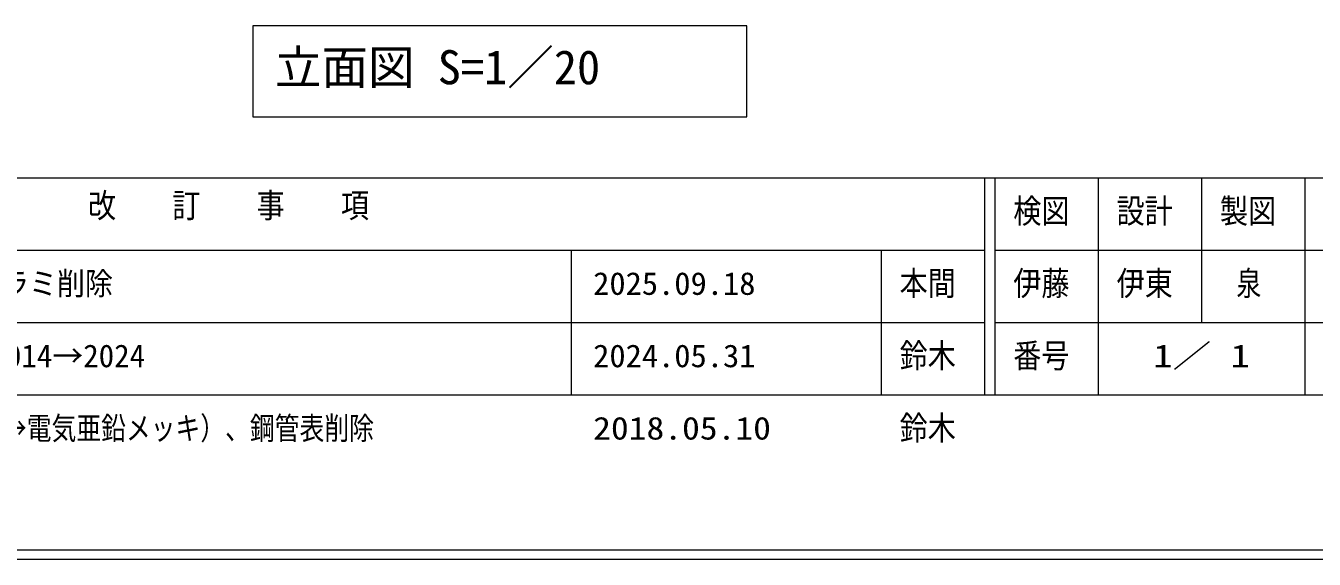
# Model space of a CAD drawing. Units: millimetres at full size, sheet at 1:10, with parts at other scales. Extents: x 5 to 8405, y -9 to 5949.
# Drawn here: x 1330 to 3823, y -9 to 1023 of the extents above; entities that cross this region are included whole.
import ezdxf
from ezdxf.enums import TextEntityAlignment as Align

# ---------------------------------------------------------------- set-up
doc = ezdxf.new("R2010")
doc.units = ezdxf.units.MM
doc.header["$LTSCALE"] = 10
for name, color, linetype, lineweight in [('DEFPOINTS_3', 7, 'Continuous', 0), ('LY_2', 7, 'Continuous', 0), ('LY_5', 7, 'Continuous', 0)]:
    doc.layers.add(name, color=color, linetype=linetype, lineweight=lineweight)
doc.layers.add('LY_4', color=7, linetype='Continuous')
doc.styles.add('ＭＳ ゴシック', font='')
doc.styles.get('ＭＳ ゴシック').set_extended_font_data('MS Gothic')

msp = doc.modelspace()

# ---------------------------------------------------------------- linework, layer by layer
at = {"layer": 'DEFPOINTS_3'}
msp.add_line((5, 9.18), (8405, 9.18), dxfattribs=at)
at = {"layer": 'LY_2'}
for p, q in [((355, 729.18), (8055, 729.18)), ((3185, 729.18), (3185, 309.18)), ((3205, 729.18), (3205, 309.18)), ((3405, 729.18), (3405, 449.18)), ((3605, 729.18), (3605, 449.18)), ((3805, 729.18), (3805, 309.18)), ((355, 589.18), (3185, 589.18)), ((2385, 589.18), (2385, 309.18)), ((2985, 589.18), (2985, 309.18)), ((3205, 589.18), (4305, 589.18)), ((355, 449.18), (3185, 449.18)), ((3205, 449.18), (8055, 449.18)), ((3405, 449.18), (3405, 309.18)), ((355, 309.18), (8055, 309.18))]:
    msp.add_line(p, q, dxfattribs=at)
at = {"layer": 'LY_5', "lineweight": 18}
for p, q in [((2725, 1023.13), (1769, 1023.13)), ((1769, 1023.13), (1769, 847.13)), ((2725, 847.13), (2725, 1023.13)), ((1769, 847.13), (2725, 847.13))]:
    msp.add_line(p, q, dxfattribs=at)
at = {"layer": 'LY_5'}
msp.add_line((25.04, -9.18), (8384.96, -9.18), dxfattribs=at)

# ---------------------------------------------------------------- texts
at = {"layer": 'LY_2', "style": 'ＭＳ ゴシック', "width": 0.85}
for s, p in [('改\u3000\u3000訂\u3000\u3000事\u3000\u3000項', (1450, 637.85)), ('検図', (3241, 627.18)), ('設計', (3441, 627.18)), ('製図', (3641, 627.18)), ('番号', (3241, 347.18))]:
    msp.add_text(s, height=46.92, dxfattribs=at).set_placement(p, align=Align.BOTTOM_LEFT)
at = {"layer": 'LY_4', "style": 'ＭＳ ゴシック'}
for s, height, width, p in [('伊藤', 46.92, 0.85, (3241, 487.18)), ('伊東', 46.92, 0.85, (3441, 487.18)), ('泉', 46.92, 0.75, (3673, 487.18)), ('2024.05.31', 43.99, 1.05, (2427.86, 349.18)), ('鈴木', 46.92, 0.85, (3021, 347.18)), ('1／ 1', 43.99, 1.25, (3511.86, 349.18)), ('鈴木', 46.92, 0.85, (3021, 207.18)), ('メッキ仕様変更（緑色クロメートメッキ→電気亜鉛メッキ）、鋼管表削除', 43.99, 0.8, (419.6, 209.18)), ('2018.05.10', 43.99, 1.15, (2427.86, 209.18))]:
    msp.add_text(s, height=height, dxfattribs=dict(at, width=width)).set_placement(p, align=Align.BOTTOM_LEFT)
msp.add_text('特記仕様変更 2014→2024', height=43.99, dxfattribs=at).set_placement((871.43, 349.18), align=Align.BOTTOM_LEFT)
at = {"layer": 'LY_5', "style": 'ＭＳ ゴシック'}
msp.add_text('立面図 S=1／20', height=65.98, dxfattribs=at).set_placement((1812.15, 890.13), align=Align.BOTTOM_LEFT)
for s, height, width, p in [('根ガラミ削除', 43.99, 0.9, (1174.2, 489.18)), ('本間', 46.92, 0.85, (3021, 487.18)), ('2025.09.18', 43.99, 1.05, (2427.86, 489.18))]:
    msp.add_text(s, height=height, dxfattribs=dict(at, width=width)).set_placement(p, align=Align.BOTTOM_LEFT)

doc.saveas('drawing.dxf')
